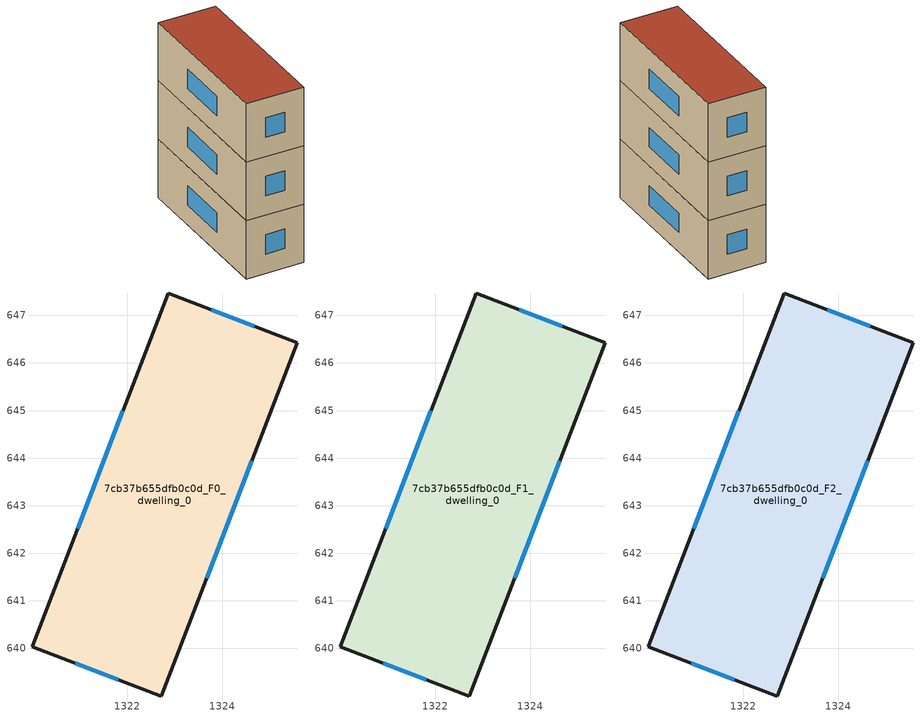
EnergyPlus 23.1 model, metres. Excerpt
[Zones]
7cb37b655dfb0c0d_F0_dwelling_0
 floor ground (EU_floor_Construction): 1325.58,646.42 1322.72,639 1320.01,640.04 1322.87,647.47 z0
 wall outside (EU_wall_Construction): 1322.87,647.47 1320.01,640.04 1322.72,639 1325.58,646.42 1322.87,647.47 z0:3
 window (EU_Window_Construction): 1321.91,644.99 1320.96,642.52 / 1324.67,646.77 1323.77,647.12 / 1323.67,641.47 1324.62,643.95 / 1320.91,639.69 1321.81,639.35 z1:2
7cb37b655dfb0c0d_F1_dwelling_0
 floor to 7cb37b655dfb0c0d_F0_dwelling_0 (EU_floor_Construction): 1325.58,646.42 1322.72,639 1320.01,640.04 1322.87,647.47 z3
 wall outside (EU_wall_Construction): 1322.87,647.47 1320.01,640.04 1322.72,639 1325.58,646.42 1322.87,647.47 z3:6
 window (EU_Window_Construction): 1321.91,644.99 1320.96,642.52 / 1324.67,646.77 1323.77,647.12 / 1323.67,641.47 1324.62,643.95 / 1320.91,639.69 1321.81,639.35 z4:5
7cb37b655dfb0c0d_F2_dwelling_0
 floor to 7cb37b655dfb0c0d_F1_dwelling_0 (EU_floor_Construction): 1325.58,646.42 1322.72,639 1320.01,640.04 1322.87,647.47 z6
 wall outside (EU_wall_Construction): 1322.87,647.47 1320.01,640.04 1322.72,639 1325.58,646.42 1322.87,647.47 z6:9
 window (EU_Window_Construction): 1321.91,644.99 1320.96,642.52 / 1324.67,646.77 1323.77,647.12 / 1323.67,641.47 1324.62,643.95 / 1320.91,639.69 1321.81,639.35 z7:8
 roof outside (EU_roof_Construction): 1322.72,639 1325.58,646.42 1322.87,647.47 1320.01,640.04 z9
[Building]
EU S2 Campaign: North Axis=0; Terrain=City; Solar Distribution=FullExterior
[Site:Location]
Bologna: Latitude=44.5; Longitude=11.25; Time Zone=1; Elevation=37
[SizingPeriod:WeatherFileDays]
AnnualSizingPeriod: Begin Month=1; Begin Day of Month=1; End Month=12; End Day of Month=31; Day of Week for Start Day=Monday; Use Weather File Daylight Saving Period=No; Use Weather File Rain and Snow Indicators=No
[MATERIAL]
EU_InternalMass_Material: Roughness=MediumRough; Thickness=0.1; Conductivity=1; Density=1800; Specific Heat=900; Thermal Absorptance=0.9; Solar Absorptance=0.7; Visible Absorptance=0.7
[MATERIAL:NOMASS] Roughness=MediumRough; Thermal Absorptance=0.9; Solar Absorptance=0.7; Visible Absorptance=0.7
Name | Thermal Resistance
EU_wall_NoMass | 0.937881
EU_roof_NoMass | 0.548572
EU_floor_NoMass | 0.71348
[WINDOWMATERIAL:SIMPLEGLAZINGSYSTEM]
EU_Window_SimpleGlazing: UFactor=4.25633; Solar Heat Gain Coefficient=0.85; Visible Transmittance=0.85
[CONSTRUCTION]
EU_wall_Construction: EU_wall_NoMass
EU_roof_Construction: EU_roof_NoMass
EU_floor_Construction: EU_floor_NoMass
EU_Window_Construction: EU_Window_SimpleGlazing
EU_InternalMass_Construction: EU_InternalMass_Material
[ZONE] Type=1; Multiplier=1; Ceiling Height=autocalculate; Floor Area=autocalculate; Part of Total Floor Area=Yes
Name | Volume
7cb37b655dfb0c0d_F0_dwelling_0 | 69.3311
7cb37b655dfb0c0d_F1_dwelling_0; 7cb37b655dfb0c0d_F2_dwelling_0 | 69.3303
[INTERNALMASS] Construction=EU_InternalMass_Construction; Surface Area=23.1104
Name | Zone or ZoneList
7cb37b655dfb0c0d_F0_dwelling_0_EU_InternalMass | 7cb37b655dfb0c0d_F0_dwelling_0
7cb37b655dfb0c0d_F1_dwelling_0_EU_InternalMass | 7cb37b655dfb0c0d_F1_dwelling_0
7cb37b655dfb0c0d_F2_dwelling_0_EU_InternalMass | 7cb37b655dfb0c0d_F2_dwelling_0
[OTHEREQUIPMENT] Fuel Type=Electricity; Design Level Calculation Method=Watts/Area; Power per Zone Floor Area=1; Fraction Latent=0; Fraction Radiant=0; Fraction Lost=0; Carbon Dioxide Generation Rate=0; EndUse Subcategory=EU_Step8_InternalGains
Name | Zone or ZoneList or Space or SpaceList | Schedule
EU_Step8_InternalGain_7cb37b655dfb0c0d_F0_dwelling_0_f000 | 7cb37b655dfb0c0d_F0_dwelling_0 | EU_Step8_GainSchedule_7cb37b655dfb0c0d_F0_dwelling_0_f000
EU_Step8_InternalGain_7cb37b655dfb0c0d_F1_dwelling_0_f000 | 7cb37b655dfb0c0d_F1_dwelling_0 | EU_Step8_GainSchedule_7cb37b655dfb0c0d_F1_dwelling_0_f000
EU_Step8_InternalGain_7cb37b655dfb0c0d_F2_dwelling_0_f000 | 7cb37b655dfb0c0d_F2_dwelling_0 | EU_Step8_GainSchedule_7cb37b655dfb0c0d_F2_dwelling_0_f000
[ZONEVENTILATION:DESIGNFLOWRATE] Schedule=EU_AlwaysOn; Design Flow Rate Calculation Method=AirChanges/Hour; Air Changes per Hour=0.687892; Ventilation Type=Natural; Fan Pressure Rise=0; Fan Total Efficiency=1; Constant Term Coefficient=1; Temperature Term Coefficient=0; Velocity Term Coefficient=0; Velocity Squared Term Coefficient=0; Minimum Indoor Temperature=-100; Maximum Indoor Temperature=100; Delta Temperature=-100; Minimum Outdoor Temperature=-100; Maximum Outdoor Temperature=100; Maximum Wind Speed=40
Name | Zone or ZoneList or Space or SpaceList
EU_ConstantAir_7cb37b655dfb0c0d_F0_dwelling_0 | 7cb37b655dfb0c0d_F0_dwelling_0
EU_ConstantAir_7cb37b655dfb0c0d_F1_dwelling_0 | 7cb37b655dfb0c0d_F1_dwelling_0
EU_ConstantAir_7cb37b655dfb0c0d_F2_dwelling_0 | 7cb37b655dfb0c0d_F2_dwelling_0
[HVACTEMPLATE:THERMOSTAT] Constant Heating Setpoint=20; Constant Cooling Setpoint=50
EU_HeatOnly_7cb37b655dfb0c0d_F0_dwelling_0; EU_HeatOnly_7cb37b655dfb0c0d_F1_dwelling_0; EU_HeatOnly_7cb37b655dfb0c0d_F2_dwelling_0
[HVACTEMPLATE:ZONE:IDEALLOADSAIRSYSTEM] System Availability Schedule=EU_AlwaysOn; Maximum Heating Supply Air Temperature=50; Minimum Cooling Supply Air Temperature=13; Maximum Heating Supply Air Humidity Ratio=0.0156; Minimum Cooling Supply Air Humidity Ratio=0.0077; Heating Limit=NoLimit; Cooling Limit=NoLimit; Heating Availability Schedule=EU_AlwaysOn; Cooling Availability Schedule=EU_CoolingOff; Dehumidification Control Type=ConstantSensibleHeatRatio; Cooling Sensible Heat Ratio=0.7; Dehumidification Setpoint=60; Humidification Control Type=None; Humidification Setpoint=30; Outdoor Air Method=None; Outdoor Air Flow Rate per Person=0.00944; Outdoor Air Flow Rate per Zone Floor Area=0; Outdoor Air Flow Rate per Zone=0; Demand Controlled Ventilation Type=None; Outdoor Air Economizer Type=NoEconomizer; Heat Recovery Type=None; Sensible Heat Recovery Effectiveness=0.7; Latent Heat Recovery Effectiveness=0.65
Name | Template Thermostat
7cb37b655dfb0c0d_F0_dwelling_0 | EU_HeatOnly_7cb37b655dfb0c0d_F0_dwelling_0
7cb37b655dfb0c0d_F1_dwelling_0 | EU_HeatOnly_7cb37b655dfb0c0d_F1_dwelling_0
7cb37b655dfb0c0d_F2_dwelling_0 | EU_HeatOnly_7cb37b655dfb0c0d_F2_dwelling_0
[SIZING:ZONE] Zone Cooling Design Supply Air Temperature Input Method=SupplyAirTemperature; Zone Cooling Design Supply Air Temperature=13; Zone Heating Design Supply Air Temperature Input Method=SupplyAirTemperature; Zone Heating Design Supply Air Temperature=50; Zone Cooling Design Supply Air Humidity Ratio=0.008; Zone Heating Design Supply Air Humidity Ratio=0.008; Cooling Design Air Flow Method=DesignDay; Cooling Design Air Flow Rate=0; Cooling Minimum Air Flow per Zone Floor Area=0.000762; Cooling Minimum Air Flow=0; Cooling Minimum Air Flow Fraction=0.2; Heating Design Air Flow Method=DesignDay; Heating Design Air Flow Rate=0; Heating Maximum Air Flow per Zone Floor Area=0.002032; Heating Maximum Air Flow=0.141576; Heating Maximum Air Flow Fraction=0.3; Account for Dedicated Outdoor Air System=No; Dedicated Outdoor Air System Control Strategy=NeutralSupplyAir; Dedicated Outdoor Air Low Setpoint Temperature for Design=autosize; Dedicated Outdoor Air High Setpoint Temperature for Design=autosize; Zone Load Sizing Method=Sensible Load Only No Latent Load; Zone Latent Cooling Design Supply Air Humidity Ratio Input Method=HumidityRatioDifference; Zone Cooling Design Supply Air Humidity Ratio Difference=0.005; Zone Latent Heating Design Supply Air Humidity Ratio Input Method=HumidityRatioDifference; Zone Humidification Design Supply Air Humidity Ratio Difference=0.005
7cb37b655dfb0c0d_F0_dwelling_0; 7cb37b655dfb0c0d_F1_dwelling_0; 7cb37b655dfb0c0d_F2_dwelling_0
[SCHEDULE:CONSTANT]
Name | Hourly Value
EU_AlwaysOn | 1
EU_CoolingOff | 0
[SCHEDULE:FILE] Column Number=1; Rows to Skip at Top=0; Number of Hours of Data=8760; Column Separator=Comma; Interpolate to Timestep=No; Minutes per Item=60; Adjust Schedule for Daylight Savings=Yes
Name | File
EU_Step8_GainSchedule_7cb37b655dfb0c0d_F0_dwelling_0_f000 | ../../schedules/7cb37b655dfb0c0d/7cb37b655dfb0c0d_F0_dwelling_0_f000_gain.csv
EU_Step8_GainSchedule_7cb37b655dfb0c0d_F1_dwelling_0_f000 | ../../schedules/7cb37b655dfb0c0d/7cb37b655dfb0c0d_F1_dwelling_0_f000_gain.csv
EU_Step8_GainSchedule_7cb37b655dfb0c0d_F2_dwelling_0_f000 | ../../schedules/7cb37b655dfb0c0d/7cb37b655dfb0c0d_F2_dwelling_0_f000_gain.csv
